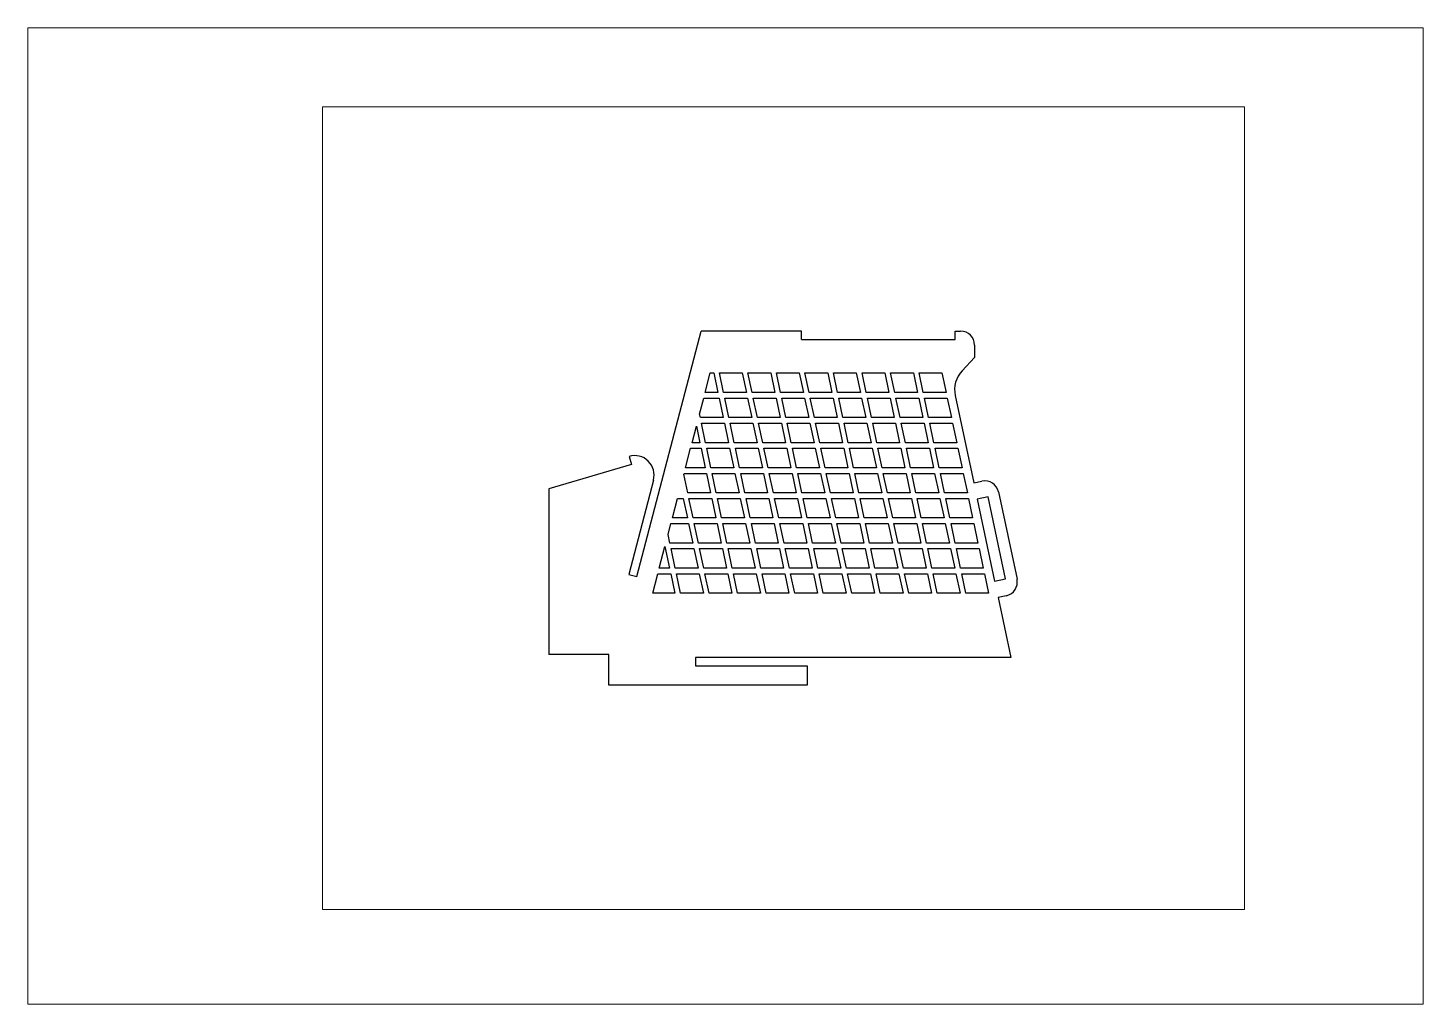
# Paper-space layout 'Layout1' of a CAD drawing. Extents: x 0 to 500, y 0 to 350.
# The model-space entities are those that its viewports show. They can reach past a viewport. Long polylines and large blocks are cut down to what shows.
import ezdxf

# ---------------------------------------------------------------- set-up
doc = ezdxf.new("R2010")
doc.units = 0
doc.header["$MEASUREMENT"] = 0
doc.linetypes.add('HIDDEN', pattern=[4.5, 1.5, -1.5, 1.5])

msp = doc.modelspace()

# ---------------------------------------------------------------- linework, layer by layer
at = {"color": 1, "linetype": 'Continuous'}
for p, q in [((218.2486, 153.28945), (241.2486, 241.28945)), ((277.2486, 241.28945), (241.2486, 241.28945)), ((277.2486, 238.28945), (277.2486, 241.28945)), ((332.2486, 238.28945), (332.2486, 241.28945)), ((332.2486, 241.28945), (334.2486, 241.28945)), ((277.2486, 238.28945), (332.2486, 238.28945)), ((339.2486, 236.28945), (339.2486, 231.80089)), ((339.2486, 231.80089), (334.82919, 227.09895)), ((242.73374, 219.28945), (244.56329, 226.28945)), ((244.56329, 226.28945), (245.76547, 226.28945)), ((245.76547, 226.28945), (247.25032, 219.28945)), ((247.80997, 226.28945), (255.98798, 226.28945)), ((249.29482, 219.28945), (247.80997, 226.28945)), ((255.98798, 226.28945), (257.47282, 219.28945)), ((258.03248, 226.28945), (266.21048, 226.28945)), ((259.51732, 219.28945), (258.03248, 226.28945)), ((266.21048, 226.28945), (267.69533, 219.28945)), ((268.25498, 226.28945), (276.43298, 226.28945)), ((269.73983, 219.28945), (268.25498, 226.28945)), ((276.43298, 226.28945), (277.91783, 219.28945)), ((278.47748, 226.28945), (286.65548, 226.28945)), ((279.96233, 219.28945), (278.47748, 226.28945)), ((286.65548, 226.28945), (288.14033, 219.28945)), ((288.69998, 226.28945), (296.87798, 226.28945)), ((290.18483, 219.28945), (288.69998, 226.28945)), ((296.87798, 226.28945), (298.36283, 219.28945)), ((298.92248, 226.28945), (307.10048, 226.28945)), ((300.40733, 219.28945), (298.92248, 226.28945)), ((307.10048, 226.28945), (308.58533, 219.28945)), ((309.14498, 226.28945), (317.32299, 226.28945)), ((310.62983, 219.28945), (309.14498, 226.28945)), ((317.32299, 226.28945), (318.80783, 219.28945)), ((319.36749, 226.28945), (327.54549, 226.28945)), ((320.85233, 219.28945), (319.36749, 226.28945)), ((327.54549, 226.28945), (329.03034, 219.28945)), ((240.71264, 211.55653), (242.21101, 217.28945)), ((242.21101, 217.28945), (247.67456, 217.28945)), ((247.25032, 219.28945), (242.73374, 219.28945)), ((247.67456, 217.28945), (249.15941, 210.28945)), ((257.47282, 219.28945), (249.29482, 219.28945)), ((249.71907, 217.28945), (257.89707, 217.28945)), ((251.20391, 210.28945), (249.71907, 217.28945)), ((257.89707, 217.28945), (259.38192, 210.28945)), ((267.69533, 219.28945), (259.51732, 219.28945)), ((261.42642, 210.28945), (259.94157, 217.28945)), ((259.94157, 217.28945), (268.11957, 217.28945)), ((268.11957, 217.28945), (269.60442, 210.28945)), ((277.91783, 219.28945), (269.73983, 219.28945)), ((270.16407, 217.28945), (278.34207, 217.28945)), ((271.64892, 210.28945), (270.16407, 217.28945)), ((278.34207, 217.28945), (279.82692, 210.28945)), ((288.14033, 219.28945), (279.96233, 219.28945)), ((280.38657, 217.28945), (288.56457, 217.28945)), ((281.87142, 210.28945), (280.38657, 217.28945)), ((288.56457, 217.28945), (290.04942, 210.28945)), ((298.36283, 219.28945), (290.18483, 219.28945)), ((290.60907, 217.28945), (298.78707, 217.28945)), ((292.09392, 210.28945), (290.60907, 217.28945)), ((298.78707, 217.28945), (300.27192, 210.28945)), ((308.58533, 219.28945), (300.40733, 219.28945)), ((300.83157, 217.28945), (309.00957, 217.28945)), ((302.31642, 210.28945), (300.83157, 217.28945)), ((309.00957, 217.28945), (310.49442, 210.28945)), ((318.80783, 219.28945), (310.62983, 219.28945)), ((311.05408, 217.28945), (319.23208, 217.28945)), ((312.53892, 210.28945), (311.05408, 217.28945)), ((319.23208, 217.28945), (320.71693, 210.28945)), ((329.03034, 219.28945), (320.85233, 219.28945)), ((321.27658, 217.28945), (329.45458, 217.28945)), ((322.76143, 210.28945), (321.27658, 217.28945)), ((329.45458, 217.28945), (330.93943, 210.28945)), ((332.33345, 218.17515), (338.96833, 186.89643)), ((240.98141, 210.28945), (240.71264, 211.55653)), ((249.15941, 210.28945), (240.98141, 210.28945)), ((259.38192, 210.28945), (251.20391, 210.28945)), ((269.60442, 210.28945), (261.42642, 210.28945)), ((279.82692, 210.28945), (271.64892, 210.28945)), ((290.04942, 210.28945), (281.87142, 210.28945)), ((300.27192, 210.28945), (292.09392, 210.28945)), ((310.49442, 210.28945), (302.31642, 210.28945)), ((320.71693, 210.28945), (312.53892, 210.28945)), ((330.93943, 210.28945), (322.76143, 210.28945)), ((238.0292, 201.28945), (239.58407, 207.23855)), ((239.58407, 207.23855), (240.846, 201.28945)), ((241.40565, 208.28945), (249.58366, 208.28945)), ((242.8905, 201.28945), (241.40565, 208.28945)), ((249.58366, 208.28945), (251.0685, 201.28945)), ((251.62816, 208.28945), (259.80616, 208.28945)), ((253.113, 201.28945), (251.62816, 208.28945)), ((259.80616, 208.28945), (261.29101, 201.28945)), ((261.85066, 208.28945), (270.02866, 208.28945)), ((263.33551, 201.28945), (261.85066, 208.28945)), ((270.02866, 208.28945), (271.51351, 201.28945)), ((272.07316, 208.28945), (280.25116, 208.28945)), ((273.55801, 201.28945), (272.07316, 208.28945)), ((280.25116, 208.28945), (281.73601, 201.28945)), ((282.29566, 208.28945), (290.47366, 208.28945)), ((283.78051, 201.28945), (282.29566, 208.28945)), ((290.47366, 208.28945), (291.95851, 201.28945)), ((292.51816, 208.28945), (300.69616, 208.28945)), ((294.00301, 201.28945), (292.51816, 208.28945)), ((300.69616, 208.28945), (302.18101, 201.28945)), ((302.74066, 208.28945), (310.91867, 208.28945)), ((304.22551, 201.28945), (302.74066, 208.28945)), ((310.91867, 208.28945), (312.40351, 201.28945)), ((312.96317, 208.28945), (321.14117, 208.28945)), ((314.44801, 201.28945), (312.96317, 208.28945)), ((321.14117, 208.28945), (322.62602, 201.28945)), ((323.18567, 208.28945), (331.36367, 208.28945)), ((324.67052, 201.28945), (323.18567, 208.28945)), ((331.36367, 208.28945), (332.84852, 201.28945)), ((240.846, 201.28945), (238.0292, 201.28945)), ((251.0685, 201.28945), (242.8905, 201.28945)), ((261.29101, 201.28945), (253.113, 201.28945)), ((271.51351, 201.28945), (263.33551, 201.28945)), ((281.73601, 201.28945), (273.55801, 201.28945)), ((291.95851, 201.28945), (283.78051, 201.28945)), ((302.18101, 201.28945), (294.00301, 201.28945)), ((312.40351, 201.28945), (304.22551, 201.28945)), ((322.62602, 201.28945), (314.44801, 201.28945)), ((332.84852, 201.28945), (324.67052, 201.28945)), ((215.43924, 196.37708), (216.28788, 193.49962)), ((235.67692, 192.28945), (237.50647, 199.28945)), ((237.50647, 199.28945), (241.27024, 199.28945)), ((241.27024, 199.28945), (242.75509, 192.28945)), ((244.79959, 192.28945), (243.31475, 199.28945)), ((243.31475, 199.28945), (251.49275, 199.28945)), ((251.49275, 199.28945), (252.9776, 192.28945)), ((253.53725, 199.28945), (261.71525, 199.28945)), ((255.0221, 192.28945), (253.53725, 199.28945)), ((261.71525, 199.28945), (263.2001, 192.28945)), ((263.75975, 199.28945), (271.93775, 199.28945)), ((265.2446, 192.28945), (263.75975, 199.28945)), ((271.93775, 199.28945), (273.4226, 192.28945)), ((275.4671, 192.28945), (273.98225, 199.28945)), ((273.98225, 199.28945), (282.16025, 199.28945)), ((282.16025, 199.28945), (283.6451, 192.28945)), ((284.20475, 199.28945), (292.38275, 199.28945)), ((285.6896, 192.28945), (284.20475, 199.28945)), ((292.38275, 199.28945), (293.8676, 192.28945)), ((294.42725, 199.28945), (302.60526, 199.28945)), ((295.9121, 192.28945), (294.42725, 199.28945)), ((302.60526, 199.28945), (304.0901, 192.28945)), ((304.64976, 199.28945), (312.82776, 199.28945)), ((306.1346, 192.28945), (304.64976, 199.28945)), ((312.82776, 199.28945), (314.31261, 192.28945)), ((314.87226, 199.28945), (323.05026, 199.28945)), ((316.35711, 192.28945), (314.87226, 199.28945)), ((323.05026, 199.28945), (324.53511, 192.28945)), ((325.09476, 199.28945), (333.27276, 199.28945)), ((326.57961, 192.28945), (325.09476, 199.28945)), ((333.27276, 199.28945), (334.75761, 192.28945)), ((216.28788, 193.49962), (186.67238, 184.76516)), ((235.1542, 190.28945), (243.17934, 190.28945)), ((242.75509, 192.28945), (235.67692, 192.28945)), ((243.17934, 190.28945), (244.66418, 183.28945)), ((252.9776, 192.28945), (244.79959, 192.28945)), ((245.22384, 190.28945), (253.40184, 190.28945)), ((246.70868, 183.28945), (245.22384, 190.28945)), ((253.40184, 190.28945), (254.88669, 183.28945)), ((263.2001, 192.28945), (255.0221, 192.28945)), ((255.44634, 190.28945), (263.62434, 190.28945)), ((256.93119, 183.28945), (255.44634, 190.28945)), ((263.62434, 190.28945), (265.10919, 183.28945)), ((273.4226, 192.28945), (265.2446, 192.28945)), ((265.66884, 190.28945), (273.84684, 190.28945)), ((267.15369, 183.28945), (265.66884, 190.28945)), ((273.84684, 190.28945), (275.33169, 183.28945)), ((283.6451, 192.28945), (275.4671, 192.28945)), ((275.89134, 190.28945), (284.06934, 190.28945)), ((277.37619, 183.28945), (275.89134, 190.28945)), ((284.06934, 190.28945), (285.55419, 183.28945)), ((293.8676, 192.28945), (285.6896, 192.28945)), ((286.11384, 190.28945), (294.29184, 190.28945)), ((287.59869, 183.28945), (286.11384, 190.28945)), ((294.29184, 190.28945), (295.77669, 183.28945)), ((304.0901, 192.28945), (295.9121, 192.28945)), ((296.33634, 190.28945), (304.51435, 190.28945)), ((297.82119, 183.28945), (296.33634, 190.28945)), ((304.51435, 190.28945), (305.99919, 183.28945)), ((314.31261, 192.28945), (306.1346, 192.28945)), ((306.55885, 190.28945), (314.73685, 190.28945)), ((308.04369, 183.28945), (306.55885, 190.28945)), ((314.73685, 190.28945), (316.2217, 183.28945)), ((324.53511, 192.28945), (316.35711, 192.28945)), ((316.78135, 190.28945), (324.95935, 190.28945)), ((318.2662, 183.28945), (316.78135, 190.28945)), ((324.95935, 190.28945), (326.4442, 183.28945)), ((334.75761, 192.28945), (326.57961, 192.28945)), ((328.4887, 183.28945), (327.00385, 190.28945)), ((327.00385, 190.28945), (335.18185, 190.28945)), ((335.18185, 190.28945), (336.6667, 183.28945)), ((224.19191, 187.89291), (215.3461, 154.04806)), ((236.48618, 183.28945), (235.06982, 189.96661)), ((338.96833, 186.89643), (341.90303, 187.51895)), ((186.67238, 184.76516), (186.67238, 125.28945)), ((230.97238, 174.28945), (232.80192, 181.28945)), ((232.80192, 181.28945), (234.86593, 181.28945)), ((234.86593, 181.28945), (236.35077, 174.28945)), ((244.66418, 183.28945), (236.48618, 183.28945)), ((238.39527, 174.28945), (236.91043, 181.28945)), ((236.91043, 181.28945), (245.08843, 181.28945)), ((245.08843, 181.28945), (246.57328, 174.28945)), ((254.88669, 183.28945), (246.70868, 183.28945)), ((248.61778, 174.28945), (247.13293, 181.28945)), ((247.13293, 181.28945), (255.31093, 181.28945)), ((255.31093, 181.28945), (256.79578, 174.28945)), ((265.10919, 183.28945), (256.93119, 183.28945)), ((257.35543, 181.28945), (265.53343, 181.28945)), ((258.84028, 174.28945), (257.35543, 181.28945)), ((265.53343, 181.28945), (267.01828, 174.28945)), ((275.33169, 183.28945), (267.15369, 183.28945)), ((267.57793, 181.28945), (275.75593, 181.28945)), ((269.06278, 174.28945), (267.57793, 181.28945)), ((275.75593, 181.28945), (277.24078, 174.28945)), ((285.55419, 183.28945), (277.37619, 183.28945)), ((279.28528, 174.28945), (277.80043, 181.28945)), ((277.80043, 181.28945), (285.97843, 181.28945)), ((285.97843, 181.28945), (287.46328, 174.28945)), ((295.77669, 183.28945), (287.59869, 183.28945)), ((289.50778, 174.28945), (288.02293, 181.28945)), ((288.02293, 181.28945), (296.20094, 181.28945)), ((296.20094, 181.28945), (297.68578, 174.28945)), ((305.99919, 183.28945), (297.82119, 183.28945)), ((298.24544, 181.28945), (306.42344, 181.28945)), ((299.73028, 174.28945), (298.24544, 181.28945)), ((306.42344, 181.28945), (307.90829, 174.28945)), ((316.2217, 183.28945), (308.04369, 183.28945)), ((308.46794, 181.28945), (316.64594, 181.28945)), ((309.95279, 174.28945), (308.46794, 181.28945)), ((316.64594, 181.28945), (318.13079, 174.28945)), ((326.4442, 183.28945), (318.2662, 183.28945)), ((318.69044, 181.28945), (326.86844, 181.28945)), ((320.17529, 174.28945), (318.69044, 181.28945)), ((326.86844, 181.28945), (328.35329, 174.28945)), ((336.6667, 183.28945), (328.4887, 183.28945)), ((328.91294, 181.28945), (337.09094, 181.28945)), ((330.39779, 174.28945), (328.91294, 181.28945)), ((337.09094, 181.28945), (338.57579, 174.28945)), ((344.12629, 181.85705), (340.21336, 181.02703)), ((340.21336, 181.02703), (346.43848, 151.68001)), ((350.35142, 152.51002), (344.12629, 181.85705)), ((347.83173, 183.6653), (354.47186, 152.3618)), ((229.427, 168.37668), (230.44965, 172.28945)), ((230.44965, 172.28945), (236.77502, 172.28945)), ((236.35077, 174.28945), (230.97238, 174.28945)), ((236.77502, 172.28945), (238.25986, 165.28945)), ((246.57328, 174.28945), (238.39527, 174.28945)), ((238.81952, 172.28945), (246.99752, 172.28945)), ((240.30436, 165.28945), (238.81952, 172.28945)), ((246.99752, 172.28945), (248.48237, 165.28945)), ((256.79578, 174.28945), (248.61778, 174.28945)), ((249.04202, 172.28945), (257.22002, 172.28945)), ((250.52687, 165.28945), (249.04202, 172.28945)), ((257.22002, 172.28945), (258.70487, 165.28945)), ((267.01828, 174.28945), (258.84028, 174.28945)), ((259.26452, 172.28945), (267.44252, 172.28945)), ((260.74937, 165.28945), (259.26452, 172.28945)), ((267.44252, 172.28945), (268.92737, 165.28945)), ((277.24078, 174.28945), (269.06278, 174.28945)), ((269.48702, 172.28945), (277.66502, 172.28945)), ((270.97187, 165.28945), (269.48702, 172.28945)), ((277.66502, 172.28945), (279.14987, 165.28945)), ((287.46328, 174.28945), (279.28528, 174.28945)), ((279.70952, 172.28945), (287.88752, 172.28945)), ((281.19437, 165.28945), (279.70952, 172.28945)), ((287.88752, 172.28945), (289.37237, 165.28945)), ((297.68578, 174.28945), (289.50778, 174.28945)), ((289.93202, 172.28945), (298.11003, 172.28945)), ((291.41687, 165.28945), (289.93202, 172.28945)), ((298.11003, 172.28945), (299.59487, 165.28945)), ((307.90829, 174.28945), (299.73028, 174.28945)), ((301.63937, 165.28945), (300.15453, 172.28945)), ((300.15453, 172.28945), (308.33253, 172.28945)), ((308.33253, 172.28945), (309.81738, 165.28945)), ((318.13079, 174.28945), (309.95279, 174.28945)), ((310.37703, 172.28945), (318.55503, 172.28945)), ((311.86188, 165.28945), (310.37703, 172.28945)), ((318.55503, 172.28945), (320.03988, 165.28945)), ((328.35329, 174.28945), (320.17529, 174.28945)), ((320.59953, 172.28945), (328.77753, 172.28945)), ((322.08438, 165.28945), (320.59953, 172.28945)), ((328.77753, 172.28945), (330.26238, 165.28945)), ((338.57579, 174.28945), (330.39779, 174.28945)), ((332.30688, 165.28945), (330.82203, 172.28945)), ((330.82203, 172.28945), (339.00003, 172.28945)), ((339.00003, 172.28945), (340.48488, 165.28945)), ((230.08186, 165.28945), (229.427, 168.37668)), ((238.25986, 165.28945), (230.08186, 165.28945)), ((248.48237, 165.28945), (240.30436, 165.28945)), ((258.70487, 165.28945), (250.52687, 165.28945)), ((268.92737, 165.28945), (260.74937, 165.28945)), ((279.14987, 165.28945), (270.97187, 165.28945)), ((289.37237, 165.28945), (281.19437, 165.28945)), ((299.59487, 165.28945), (291.41687, 165.28945)), ((309.81738, 165.28945), (301.63937, 165.28945)), ((320.03988, 165.28945), (311.86188, 165.28945)), ((330.26238, 165.28945), (322.08438, 165.28945)), ((340.48488, 165.28945), (332.30688, 165.28945)), ((226.26783, 156.28945), (228.29843, 164.0587)), ((228.29843, 164.0587), (229.94645, 156.28945)), ((230.50611, 163.28945), (238.68411, 163.28945)), ((231.99095, 156.28945), (230.50611, 163.28945)), ((238.68411, 163.28945), (240.16896, 156.28945)), ((240.72861, 163.28945), (248.90661, 163.28945)), ((242.21346, 156.28945), (240.72861, 163.28945)), ((248.90661, 163.28945), (250.39146, 156.28945)), ((250.95111, 163.28945), (259.12911, 163.28945)), ((252.43596, 156.28945), (250.95111, 163.28945)), ((259.12911, 163.28945), (260.61396, 156.28945)), ((261.17361, 163.28945), (269.35161, 163.28945)), ((262.65846, 156.28945), (261.17361, 163.28945)), ((269.35161, 163.28945), (270.83646, 156.28945)), ((271.39611, 163.28945), (279.57411, 163.28945)), ((272.88096, 156.28945), (271.39611, 163.28945)), ((279.57411, 163.28945), (281.05896, 156.28945)), ((281.61861, 163.28945), (289.79662, 163.28945)), ((283.10346, 156.28945), (281.61861, 163.28945)), ((289.79662, 163.28945), (291.28146, 156.28945)), ((291.84112, 163.28945), (300.01912, 163.28945)), ((293.32596, 156.28945), (291.84112, 163.28945)), ((300.01912, 163.28945), (301.50397, 156.28945)), ((302.06362, 163.28945), (310.24162, 163.28945)), ((303.54847, 156.28945), (302.06362, 163.28945)), ((310.24162, 163.28945), (311.72647, 156.28945)), ((312.28612, 163.28945), (320.46412, 163.28945)), ((313.77097, 156.28945), (312.28612, 163.28945)), ((320.46412, 163.28945), (321.94897, 156.28945)), ((322.50862, 163.28945), (330.68662, 163.28945)), ((323.99347, 156.28945), (322.50862, 163.28945)), ((330.68662, 163.28945), (332.17147, 156.28945)), ((332.73112, 163.28945), (340.90912, 163.28945)), ((334.21597, 156.28945), (332.73112, 163.28945)), ((340.90912, 163.28945), (342.39397, 156.28945)), ((229.94645, 156.28945), (226.26783, 156.28945)), ((240.16896, 156.28945), (231.99095, 156.28945)), ((250.39146, 156.28945), (242.21346, 156.28945)), ((260.61396, 156.28945), (252.43596, 156.28945)), ((270.83646, 156.28945), (262.65846, 156.28945)), ((281.05896, 156.28945), (272.88096, 156.28945)), ((291.28146, 156.28945), (283.10346, 156.28945)), ((301.50397, 156.28945), (293.32596, 156.28945)), ((311.72647, 156.28945), (303.54847, 156.28945)), ((321.94897, 156.28945), (313.77097, 156.28945)), ((332.17147, 156.28945), (323.99347, 156.28945)), ((342.39397, 156.28945), (334.21597, 156.28945)), ((215.3461, 154.04806), (218.2486, 153.28945)), ((223.91556, 147.28945), (225.7451, 154.28945)), ((225.7451, 154.28945), (230.3707, 154.28945)), ((230.3707, 154.28945), (231.85554, 147.28945)), ((232.4152, 154.28945), (240.5932, 154.28945)), ((233.90004, 147.28945), (232.4152, 154.28945)), ((240.5932, 154.28945), (242.07805, 147.28945)), ((242.6377, 154.28945), (250.8157, 154.28945)), ((244.12255, 147.28945), (242.6377, 154.28945)), ((250.8157, 154.28945), (252.30055, 147.28945)), ((252.8602, 154.28945), (261.0382, 154.28945)), ((254.34505, 147.28945), (252.8602, 154.28945)), ((261.0382, 154.28945), (262.52305, 147.28945)), ((263.0827, 154.28945), (271.2607, 154.28945)), ((264.56755, 147.28945), (263.0827, 154.28945)), ((271.2607, 154.28945), (272.74555, 147.28945)), ((273.3052, 154.28945), (281.4832, 154.28945)), ((274.79005, 147.28945), (273.3052, 154.28945)), ((281.4832, 154.28945), (282.96805, 147.28945)), ((283.5277, 154.28945), (291.70571, 154.28945)), ((285.01255, 147.28945), (283.5277, 154.28945)), ((291.70571, 154.28945), (293.19055, 147.28945)), ((293.75021, 154.28945), (301.92821, 154.28945)), ((295.23506, 147.28945), (293.75021, 154.28945)), ((301.92821, 154.28945), (303.41306, 147.28945)), ((303.97271, 154.28945), (312.15071, 154.28945)), ((305.45756, 147.28945), (303.97271, 154.28945)), ((312.15071, 154.28945), (313.63556, 147.28945)), ((314.19521, 154.28945), (322.37321, 154.28945)), ((315.68006, 147.28945), (314.19521, 154.28945)), ((322.37321, 154.28945), (323.85806, 147.28945)), ((324.41771, 154.28945), (332.59571, 154.28945)), ((325.90256, 147.28945), (324.41771, 154.28945)), ((332.59571, 154.28945), (334.08056, 147.28945)), ((334.64021, 154.28945), (342.81821, 154.28945)), ((336.12506, 147.28945), (334.64021, 154.28945)), ((342.81821, 154.28945), (344.30306, 147.28945)), ((346.43848, 151.68001), (350.35142, 152.51002)), ((231.85554, 147.28945), (223.91556, 147.28945)), ((242.07805, 147.28945), (233.90004, 147.28945)), ((252.30055, 147.28945), (244.12255, 147.28945)), ((262.52305, 147.28945), (254.34505, 147.28945)), ((272.74555, 147.28945), (264.56755, 147.28945)), ((282.96805, 147.28945), (274.79005, 147.28945)), ((293.19055, 147.28945), (285.01255, 147.28945)), ((303.41306, 147.28945), (295.23506, 147.28945)), ((313.63556, 147.28945), (305.45756, 147.28945)), ((323.85806, 147.28945), (315.68006, 147.28945)), ((334.08056, 147.28945), (325.90256, 147.28945)), ((344.30306, 147.28945), (336.12506, 147.28945)), ((350.61821, 146.43311), (347.68351, 145.8106)), ((347.68351, 145.8106), (352.2486, 124.28945)), ((208.2486, 125.28945), (186.67238, 125.28945)), ((208.2486, 114.28945), (208.2486, 125.28945)), ((352.2486, 124.28945), (239.2486, 124.28945)), ((239.2486, 124.28945), (239.2486, 121.28945)), ((239.2486, 121.28945), (279.2486, 121.28945)), ((279.2486, 121.28945), (279.2486, 114.28945)), ((279.2486, 114.28945), (208.2486, 114.28945))]:
    msp.add_line(p, q, dxfattribs=at)
at = {"color": 1, "linetype": 'HIDDEN'}
msp.add_line((235.06982, 189.96661), (235.1542, 190.28945), dxfattribs=at)
at = {"color": 1, "linetype": 'Continuous'}
for centre, radius, start, end in [((334.2486, 236.28945), 5, 0, 90), ((342.11579, 220.25019), 10, 136.77418, 191.97613), ((217.41941, 189.663), 7, 345.35262, 106.4323), ((342.94056, 182.62778), 5, 11.976132, 101.97613), ((349.58069, 151.32428), 5, 281.97613, 11.97613)]:
    msp.add_arc(centre, radius, start, end, dxfattribs=at)

psp = doc.layouts.get("Layout1")

# ---------------------------------------------------------------- viewports
at = {"layer": '0', "color": 3, "linetype": 'Continuous'}
psp.add_viewport(center=(250, 175), size=(500, 350), view_center_point=(250, 175), view_height=350, dxfattribs=at)
psp.add_viewport(center=(270.787, 177.78944), size=(330.41484, 287.74538), view_center_point=(270.787, 177.78944), view_height=287.74538, status=3, dxfattribs=at)

doc.saveas('drawing.dxf')
